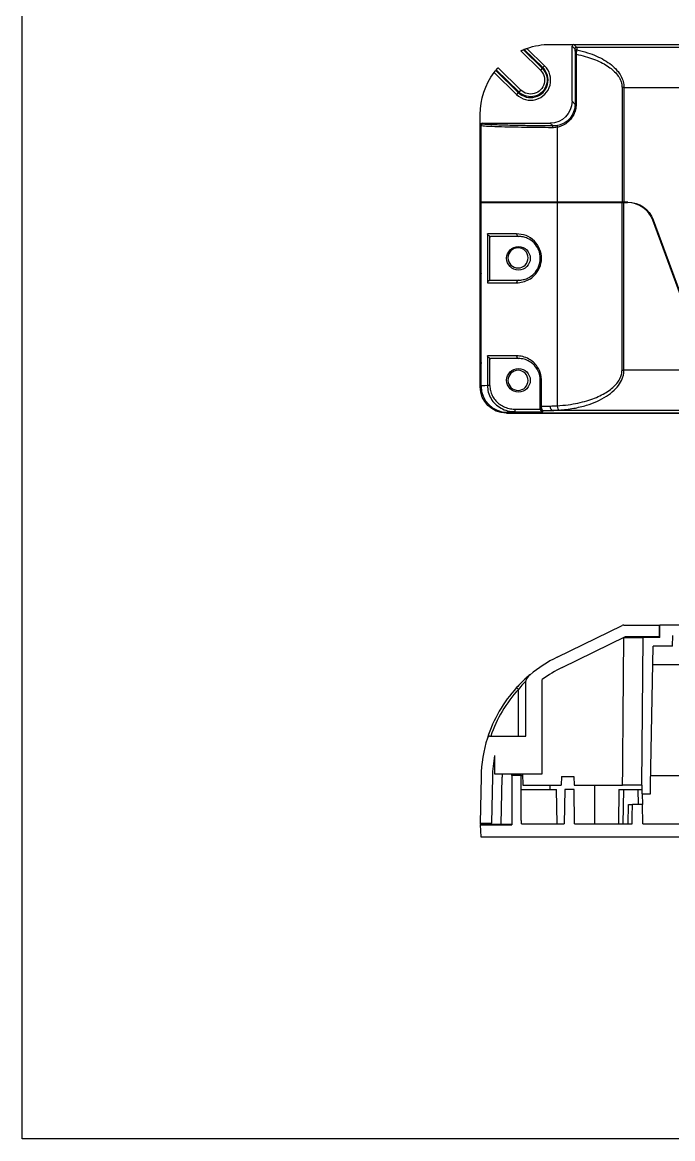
# Model space of a CAD drawing. Header units: millimetres. Extents: x 1582 to 1786, y 500 to 752.
# Drawn here: x 1581.9 to 1656.3, y 499.9 to 627.5 of the extents above; entities that cross this region are included whole.
import ezdxf

# ---------------------------------------------------------------- set-up
doc = ezdxf.new("R2010")
doc.units = ezdxf.units.MM
doc.layers.get('0').update_dxf_attribs({"linetype": 'CONTINUOUS'})
for name, color, linetype in [('10', 7, 'CONTINUOUS'), ('11', 7, 'CONTINUOUS'), ('9', 7, 'CONTINUOUS')]:
    doc.layers.add(name, color=color, linetype=linetype)

msp = doc.modelspace()

# ---------------------------------------------------------------- linework, layer by layer
msp.add_lwpolyline([(1581.937, 752.283), (1786.245, 752.283), (1786.245, 499.901), (1581.937, 499.901)], close=True)
at = {"layer": '10', "color": 7, "linetype": 'Continuous'}
for p, q in [((1644.811, 618.493), (1644.811, 624.793)), ((1644.811, 624.793), (1645.129, 624.475)), ((1645.011, 624.993), (1645.329, 624.675)), ((1645.011, 624.993), (1717.356, 624.993)), ((1645.329, 624.675), (1657.401, 624.675)), ((1645.272, 623.877), (1645.16, 623.877)), ((1645.16, 623.877), (1645.16, 618.144)), ((1645.272, 623.877), (1645.272, 618.144)), ((1650.53, 620.076), (1650.53, 606.967)), ((1650.75, 620.076), (1657.338, 620.076)), ((1650.75, 620.076), (1650.75, 606.967)), ((1645.16, 618.144), (1644.811, 618.493)), ((1634.406, 615.699), (1634.311, 615.793)), ((1634.311, 615.793), (1634.311, 606.967)), ((1634.406, 606.967), (1634.406, 615.699)), ((1634.511, 615.993), (1642.312, 615.993)), ((1634.606, 615.899), (1634.511, 615.993)), ((1642.636, 615.668), (1642.312, 615.993)), ((1643.109, 615.521), (1643.109, 606.967)), ((1634.406, 606.967), (1634.311, 606.967)), ((1643.109, 606.967), (1634.406, 606.967)), ((1635.611, 606.967), (1635.611, 606.913)), ((1635.706, 606.967), (1635.706, 606.913)), ((1650.53, 606.967), (1643.109, 606.967)), ((1643.679, 606.967), (1643.679, 606.913)), ((1650.75, 606.967), (1650.53, 606.967)), ((1651.189, 606.967), (1650.75, 606.967)), ((1654.098, 604.937), (1660.413, 587.758)), ((1654.785, 558.611), (1654.847, 558.611)), ((1654.847, 557.211), (1654.847, 558.611)), ((1663.097, 558.611), (1654.847, 558.611)), ((1650.736, 557.211), (1652.944, 557.211)), ((1651.189, 557.311), (1651.189, 557.211)), ((1652.796, 540.311), (1652.944, 557.211)), ((1654.847, 557.211), (1652.944, 557.211)), ((1654.098, 557.311), (1654.098, 557.211)), ((1656.302, 556.211), (1656.324, 557.411)), ((1653.802, 540.311), (1654.08, 556.211)), ((1656.302, 556.211), (1654.08, 556.211)), ((1716.488, 554.07), (1654.043, 554.07)), ((1636.712, 535.861), (1636.805, 541.237)), ((1639.128, 541.611), (1639.196, 540.311)), ((1643.605, 541.311), (1643.553, 540.311)), ((1643.605, 541.311), (1645.005, 541.311)), ((1645.005, 541.311), (1645.058, 540.311)), ((1639.196, 540.311), (1643.553, 540.311)), ((1645.058, 540.311), (1650.596, 540.311)), ((1652.795, 540.311), (1650.596, 540.311)), ((1652.796, 540.311), (1652.796, 539.311)), ((1653.802, 539.311), (1653.802, 540.311)), ((1652.796, 539.311), (1653.802, 539.311)), ((1634.313, 535.961), (1634.311, 535.861)), ((1635.611, 535.861), (1634.311, 535.861)), ((1635.611, 535.861), (1635.613, 535.961)), ((1635.611, 535.861), (1636.712, 535.861)), ((1636.712, 535.861), (1637.91, 535.861))]:
    msp.add_line(p, q, dxfattribs=at)
at = {"layer": '10', "color": 7, "linetype": 'Continuous', "extrusion": (0, 0, -1)}
msp.add_arc((-1651.189, 603.867), 3.1, 90, 159.81851, dxfattribs=at)
at = {"layer": '10', "color": 7, "linetype": 'Continuous'}
for start, end in [(129.67888, 132.47056), (132.68516, 137.5716)]:
    msp.add_arc((1649.903, 541.009), 15.5, start, end, dxfattribs=at)
for centre, major_axis, ratio, start_param, end_param in [((1645.011, 624.793), (0.141, -0.141), 0.9996955, 2.3563468, 3.9268385), ((1642.636, 615.468), (-0.002, -0.2), 0.4749446, 3.1614305, 4.7168634), ((1643.196, 615.522), (0.039, -0.196), 0.4314789, 3.1658139, 4.6264547), ((1649.903, 541.009), (0, 13.1), 1, 1.5248469, 1.553343)]:
    msp.add_ellipse(centre, major_axis=major_axis, ratio=ratio, start_param=start_param, end_param=end_param, dxfattribs=at)
at = {"layer": '10', "color": 7, "linetype": 'Continuous', "extrusion": (0, 0, -1)}
for centre, major_axis, start_param, end_param in [((1642.311, 618.494), (-1.768, 1.768), 2.3563468, 3.9268385), ((1634.511, 615.793), (-0.141, 0.141), 5.4979394, 7.0684312)]:
    msp.add_ellipse(centre, major_axis=major_axis, ratio=0.9996955, start_param=start_param, end_param=end_param, dxfattribs=at)
at = {"layer": '10', "color": 7, "linetype": 'Continuous'}
for points, weights, knots in [([(1645.329, 624.675), (1645.273, 624.675), (1645.224, 624.653), (1645.188, 624.616), (1645.152, 624.58), (1645.129, 624.531), (1645.129, 624.475)], [1.00847091697, 1.03511159065, 1.1245901038, 1.27690645642, 1.12461084039, 1.03513595531, 1.00848180118], [0, 0, 0, 0, 0.500034, 0.500034, 0.500034, 1, 1, 1, 1]), ([(1645.272, 618.144), (1645.249, 618.144), (1645.229, 618.144), (1645.213, 618.144), (1645.18, 618.144), (1645.16, 618.144), (1645.159, 618.144)], [1.08664562242, 1.12877794094, 1.18627571199, 1.25913893557, 1.12232106336, 1.03968010435, 1.01121605852], [0, 0, 0, 0, 0.3474954, 0.3474954, 0.3474954, 1, 1, 1, 1])]:
    msp.add_rational_spline(points, weights, degree=3, knots=knots, dxfattribs=at)
for points, degree in [([(1645.129, 624.475), (1645.134, 624.471), (1645.143, 624.417), (1645.151, 624.277), (1645.156, 624.184)], 3), ([(1645.156, 624.184), (1645.156, 624.175), (1645.157, 624.154), (1645.158, 624.11), (1645.159, 624.058), (1645.159, 623.999), (1645.159, 623.937), (1645.16, 623.897), (1645.16, 623.877)], 3), ([(1645.329, 624.675), (1645.338, 624.666), (1645.347, 624.562), (1645.356, 624.37)], 3), ([(1645.272, 623.877), (1645.644, 623.804), (1646.348, 623.635), (1647.287, 623.327), (1648.118, 622.967), (1648.841, 622.561), (1649.447, 622.113), (1649.936, 621.623), (1650.289, 621.103), (1650.493, 620.567), (1650.53, 620.237), (1650.53, 620.076)], 3), ([(1650.75, 620.076), (1650.674, 620.076), (1650.598, 620.076), (1650.53, 620.076)], 3), ([(1645.272, 618.144), (1645.272, 617.921), (1645.218, 617.505), (1645.013, 616.955), (1644.749, 616.536), (1644.457, 616.211), (1644.161, 615.969), (1643.872, 615.79), (1643.598, 615.662), (1643.342, 615.574), (1643.184, 615.536), (1643.109, 615.521)], 3), ([(1634.406, 615.699), (1634.406, 615.803), (1634.501, 615.899), (1634.606, 615.899)], 3), ([(1642.636, 615.668), (1642.392, 615.671), (1641.891, 615.676), (1641.11, 615.685), (1640.293, 615.695), (1639.443, 615.708), (1638.57, 615.723), (1637.691, 615.742), (1636.831, 615.764), (1636.027, 615.789), (1635.323, 615.82), (1634.791, 615.856), (1634.621, 615.884), (1634.606, 615.899)], 3), ([(1643.109, 615.521), (1643.017, 615.503), (1642.83, 615.476), (1642.639, 615.467), (1642.542, 615.468)], 3), ([(1643.155, 615.717), (1643.071, 615.7), (1642.9, 615.675), (1642.725, 615.667), (1642.636, 615.668)], 3), ([(1650.729, 606.967), (1650.73, 606.913)], 1), ([(1650.596, 540.311), (1650.736, 557.212)], 1)]:
    msp.add_open_spline(points, degree=degree, dxfattribs=at)
msp.add_rational_spline([(1645.356, 624.37), (1645.239, 624.37), (1645.156, 624.292), (1645.156, 624.184)], [1.17006792298, 0.943311343304, 0.943310692342, 1.17006597009], degree=3, dxfattribs=at)
for points, knots in [([(1645.356, 624.37), (1645.347, 624.346), (1645.329, 624.298), (1645.296, 624.139), (1645.281, 623.981), (1645.272, 623.877)], [0, 0, 0, 0, 0.2597086, 0.5194796, 1, 1, 1, 1]), ([(1645.356, 624.37), (1645.771, 624.271), (1646.542, 624.087), (1647.894, 623.574), (1649.052, 622.924), (1649.945, 622.081), (1650.404, 621.436), (1650.694, 620.764), (1650.732, 620.3), (1650.75, 620.076)], [0, 0, 0, 0, 0.1807293, 0.3355678, 0.6073041, 0.7249914, 0.8269263, 0.916402, 1, 1, 1, 1]), ([(1645.159, 618.144), (1645.159, 617.545), (1644.929, 616.957), (1644.184, 616.099), (1643.681, 615.821), (1643.155, 615.717)], [0, 0, 0, 0, 0.5, 0.5, 1, 1, 1, 1]), ([(1642.542, 615.468), (1641.992, 615.474), (1640.873, 615.485), (1639.341, 615.507), (1637.773, 615.535), (1636.205, 615.575), (1634.783, 615.631), (1634.539, 615.675), (1634.406, 615.699)], [0, 0, 0, 0, 0.116536, 0.2372886, 0.3622577, 0.5316458, 0.7442638, 1, 1, 1, 1])]:
    msp.add_open_spline(points, degree=3, knots=knots, dxfattribs=at)
at = {"layer": '11', "color": 7, "linetype": 'Continuous'}
for p, q in [((1638.952, 624.256), (1641.189, 622.058)), ((1639.249, 624.386), (1641.4, 622.272)), ((1641.47, 622.343), (1639.35, 624.427)), ((1641.68, 622.557), (1639.659, 624.543)), ((1642.308, 624.995), (1658.212, 624.995)), ((1635.903, 621.785), (1638.456, 619.276)), ((1636.088, 622.023), (1638.666, 619.49)), ((1638.736, 619.561), (1636.152, 622.101)), ((1638.946, 619.775), (1636.348, 622.329)), ((1641.4, 622.272), (1641.189, 622.058)), ((1641.47, 622.343), (1641.68, 622.557)), ((1638.666, 619.49), (1638.456, 619.276)), ((1638.736, 619.561), (1638.946, 619.775)), ((1634.309, 599.651), (1634.309, 616.996)), ((1634.309, 599.651), (1634.32, 599.651)), ((1634.309, 587.825), (1634.309, 599.651)), ((1634.408, 598.727), (1634.309, 599.651)), ((1634.408, 597.139), (1634.408, 598.727)), ((1634.415, 598.727), (1634.408, 598.727)), ((1634.342, 590.337), (1634.342, 597.139)), ((1634.342, 597.139), (1634.408, 597.139)), ((1634.415, 597.139), (1634.408, 597.139)), ((1634.408, 590.337), (1634.342, 590.337)), ((1634.408, 588.75), (1634.408, 590.337)), ((1634.415, 590.337), (1634.408, 590.337)), ((1634.309, 587.825), (1634.408, 588.75)), ((1634.415, 588.75), (1634.408, 588.75)), ((1634.309, 587.825), (1634.319, 587.825)), ((1634.309, 585.838), (1634.309, 587.825)), ((1637.309, 582.838), (1669.512, 582.838)), ((1637.91, 541.411), (1637.91, 541.611)), ((1639.01, 541.411), (1637.91, 541.411)), ((1637.91, 541.411), (1637.91, 535.761)), ((1639.01, 541.411), (1639.01, 541.611)), ((1639.01, 536.304), (1639.01, 541.411)), ((1639.01, 541.411), (1639.139, 541.411)), ((1653.822, 541.411), (1725.754, 541.411)), ((1642.311, 539.81), (1642.311, 540.311)), ((1647.41, 535.911), (1647.41, 540.311)), ((1639.01, 539.811), (1643.038, 539.811)), ((1643.106, 535.911), (1643.038, 539.811)), ((1643.982, 539.811), (1643.914, 535.911)), ((1645.038, 539.811), (1643.982, 539.811)), ((1645.106, 535.911), (1645.038, 539.811)), ((1650.182, 539.811), (1650.114, 535.911)), ((1650.182, 539.811), (1650.682, 539.811)), ((1650.682, 539.811), (1650.614, 535.911)), ((1650.682, 539.811), (1652.338, 539.811)), ((1652.338, 539.811), (1652.368, 538.111)), ((1652.338, 539.811), (1652.796, 539.811)), ((1652.847, 539.311), (1652.868, 538.111)), ((1651.214, 535.911), (1651.253, 538.111)), ((1651.253, 538.111), (1651.726, 538.111)), ((1652.868, 538.111), (1651.726, 538.111)), ((1652.906, 535.911), (1652.868, 538.111)), ((1634.309, 535.761), (1634.38, 534.411)), ((1634.309, 535.761), (1637.91, 535.761)), ((1639.051, 535.911), (1643.914, 535.911)), ((1645.106, 535.911), (1651.672, 535.911)), ((1652.906, 535.911), (1726.669, 535.911)), ((1634.38, 534.411), (1745.195, 534.411))]:
    msp.add_line(p, q, dxfattribs=at)
for centre, radius, start, end in [((1640.068, 620.917), 2.3, 225.5, 45.5), ((1640.068, 620.917), 2, 225.5, 45.5), ((1638.638, 600.589), 1.15, 90, 270), ((1638.638, 600.589), 1.15, 270, 90), ((1638.638, 586.589), 1.15, 90, 270), ((1638.638, 586.589), 1.15, 270, 90)]:
    msp.add_arc(centre, radius, start, end, dxfattribs=at)
at = {"layer": '11', "color": 7, "linetype": 'Continuous', "extrusion": (0, 0, -1)}
for radius in [1.9, 1.6]:
    msp.add_arc((-1640.068, 620.917), radius, 134.5, 314.5, dxfattribs=at)
for start_param, end_param in [(3.4938981, 3.589289), (2.9981992, 3.0860888)]:
    msp.add_ellipse((1642.311, 616.994), major_axis=(5.659, -5.659), ratio=0.9996955, start_param=start_param, end_param=end_param, dxfattribs=at)
at = {"layer": '11', "color": 7, "linetype": 'Continuous'}
msp.add_ellipse((1651.415, 547.389), major_axis=(0.5, 28.649), ratio=0.0174497, start_param=4.3004533, end_param=4.382874, dxfattribs=at)
for points, knots in [([(1638.952, 624.256), (1638.952, 624.256), (1638.958, 624.258), (1638.977, 624.267), (1638.991, 624.274), (1639.028, 624.29), (1639.051, 624.301), (1639.102, 624.323), (1639.132, 624.336), (1639.19, 624.361), (1639.22, 624.374), (1639.249, 624.386)], [0, 0, 0, 0, 0.1965691, 0.1965691, 0.3928183, 0.3928183, 0.5939593, 0.5939593, 0.8075893, 0.8075893, 1, 1, 1, 1]), ([(1639.35, 624.427), (1639.387, 624.441), (1639.424, 624.456), (1639.494, 624.483), (1639.528, 624.495), (1639.585, 624.516), (1639.609, 624.525), (1639.642, 624.536), (1639.653, 624.54), (1639.659, 624.542), (1639.659, 624.543), (1639.659, 624.543)], [0, 0, 0, 0, 0.2425831, 0.2425831, 0.4857009, 0.4857009, 0.7188427, 0.7188427, 0.9289585, 0.9289585, 1, 1, 1, 1]), ([(1635.903, 621.785), (1635.903, 621.785), (1635.906, 621.79), (1635.919, 621.807), (1635.929, 621.821), (1635.955, 621.854), (1635.97, 621.874), (1636.005, 621.919), (1636.025, 621.944), (1636.059, 621.988), (1636.074, 622.006), (1636.088, 622.023)], [0, 0, 0, 0, 0.2129128, 0.2129128, 0.4257623, 0.4257623, 0.6396032, 0.6396032, 0.8551682, 0.8551682, 1, 1, 1, 1]), ([(1636.152, 622.101), (1636.173, 622.127), (1636.195, 622.153), (1636.236, 622.202), (1636.256, 622.225), (1636.291, 622.264), (1636.306, 622.282), (1636.329, 622.308), (1636.338, 622.318), (1636.346, 622.327), (1636.348, 622.329), (1636.348, 622.329)], [0, 0, 0, 0, 0.2155035, 0.2155035, 0.4310422, 0.4310422, 0.6460808, 0.6460808, 0.8607087, 0.8607087, 1, 1, 1, 1])]:
    msp.add_open_spline(points, degree=3, knots=knots, dxfattribs=at)
for points in [[(1639.35, 624.427), (1639.316, 624.413), (1639.282, 624.399), (1639.249, 624.386)], [(1639.659, 624.543), (1640.508, 624.841), (1641.407, 624.995), (1642.308, 624.995)], [(1634.309, 616.996), (1634.309, 618.717), (1634.878, 620.411), (1635.902, 621.785)], [(1636.152, 622.101), (1636.13, 622.075), (1636.109, 622.049), (1636.088, 622.023)], [(1639.051, 535.911), (1639.038, 536.042), (1639.025, 536.173), (1639.01, 536.304)]]:
    msp.add_open_spline(points, degree=3, dxfattribs=at)
at = {"layer": '9', "color": 7, "linetype": 'Continuous'}
for p, q in [((1634.313, 599.72), (1634.313, 606.913)), ((1634.406, 606.913), (1634.313, 606.913)), ((1634.406, 598.849), (1634.406, 606.913)), ((1634.406, 606.913), (1643.109, 606.913)), ((1643.109, 606.913), (1650.53, 606.913)), ((1643.109, 606.913), (1643.109, 583.686)), ((1650.53, 606.913), (1650.637, 606.913)), ((1650.53, 587.758), (1650.53, 606.913)), ((1650.637, 606.913), (1650.75, 606.913)), ((1650.75, 606.913), (1651.145, 606.913)), ((1650.75, 587.758), (1650.75, 606.913)), ((1660.359, 587.758), (1654.054, 604.884)), ((1638.463, 603.343), (1635.131, 603.343)), ((1635.131, 603.343), (1635.131, 597.743)), ((1635.417, 598.028), (1635.417, 603.058)), ((1638.684, 603.043), (1635.515, 603.043)), ((1634.406, 598.849), (1634.313, 599.72)), ((1634.415, 588.691), (1634.415, 598.795)), ((1635.131, 597.743), (1638.463, 597.743)), ((1635.515, 598.043), (1638.684, 598.043)), ((1634.406, 588.636), (1634.313, 587.766)), ((1634.406, 585.934), (1634.406, 588.636)), ((1638.463, 589.393), (1635.131, 589.393)), ((1635.131, 589.393), (1635.131, 585.996)), ((1635.417, 585.996), (1635.417, 589.108)), ((1638.684, 589.093), (1635.515, 589.093)), ((1634.313, 585.841), (1634.313, 587.766)), ((1660.359, 587.758), (1650.75, 587.758)), ((1634.406, 585.934), (1634.313, 585.841)), ((1641.184, 583.648), (1641.184, 586.593)), ((1641.318, 583.648), (1641.318, 586.593)), ((1641.184, 583.648), (1641.318, 583.648)), ((1637.405, 582.935), (1637.312, 582.842)), ((1662.169, 582.842), (1637.312, 582.842)), ((1638.263, 583.01), (1641.484, 583.01)), ((1641.484, 583.01), (1641.484, 583.147)), ((1662.052, 583.158), (1642.549, 583.158)), ((1643.109, 554.94), (1650.53, 558.56)), ((1650.75, 558.611), (1654.785, 558.611)), ((1654.785, 558.611), (1654.785, 557.311)), ((1643.679, 553.772), (1650.934, 557.311)), ((1650.934, 557.311), (1654.785, 557.311)), ((1638.684, 551.264), (1638.463, 551.466)), ((1639.522, 545.911), (1639.522, 552.204)), ((1641.407, 541.611), (1641.407, 552.386)), ((1638.684, 545.911), (1638.684, 551.264)), ((1635.417, 545.911), (1639.522, 545.911)), ((1635.962, 543.705), (1635.962, 541.611)), ((1634.406, 541.279), (1634.313, 535.961)), ((1635.706, 541.257), (1635.613, 535.961)), ((1635.962, 541.611), (1641.407, 541.611)), ((1634.313, 535.961), (1635.613, 535.961))]:
    msp.add_line(p, q, dxfattribs=at)
at = {"layer": '9', "color": 155, "linetype": 'Continuous'}
for p, q in [((1640.007, 552.938), (1640.006, 552.938)), ((1639.522, 552.204), (1639.522, 552.204))]:
    msp.add_line(p, q, dxfattribs=at)
at = {"layer": '9', "color": 7, "linetype": 'Continuous'}
for centre, radius, start, end in [((1651.145, 603.813), 3.1, 20.21096, 90), ((1650.75, 558.111), 0.5, 90, 116), ((1649.903, 541.009), 15.5, 116, 129.67868), ((1649.903, 541.009), 14.2, 115.99996, 126.75308), ((1649.903, 541.009), 15.5, 137.57071, 162.37744), ((1649.903, 541.009), 15.2, 137.57071, 161.18707), ((1649.903, 541.009), 15.5, 162.37744, 179), ((1635.417, 545.611), 0.3, 90, 162.37744), ((1649.903, 541.009), 14.2, 169.05579, 179)]:
    msp.add_arc(centre, radius, start, end, dxfattribs=at)
at = {"layer": '9', "color": 7, "linetype": 'Continuous', "extrusion": (0, 0, -1)}
for centre, start, end in [((-1638.684, 600.543), 0, 180), ((-1638.684, 600.543), 180, 0), ((-1638.684, 586.593), 0, 180), ((-1638.684, 586.593), 180, 0)]:
    msp.add_arc(centre, 1.35, start, end, dxfattribs=at)
at = {"layer": '9', "color": 7, "linetype": 'Continuous'}
for centre, major_axis, ratio, start_param, end_param in [((1638.684, 603.343), (0, -0.3), 0.7381105, 4.712389, 6.2831853), ((1638.684, 597.743), (0, 0.3), 0.7381082, 0, 1.5707528), ((1638.684, 589.393), (0, -0.3), 0.7381105, 4.712389, 6.2831853), ((1637.405, 585.934), (2.121, -2.121), 0.9996955, 3.9271431, 5.4976349), ((1641.484, 583.31), (-0.214, 0.214), 0.9826973, 0.7853972, 2.3474678), ((1642.549, 583.658), (-0.005, 0.5), 0.4902851, 1.5659819, 3.1215664), ((1643.328, 583.685), (-0.029, 0.499), 0.4377865, 1.5456214, 3.0109564)]:
    msp.add_ellipse(centre, major_axis=major_axis, ratio=ratio, start_param=start_param, end_param=end_param, dxfattribs=at)
at = {"layer": '9', "color": 7, "linetype": 'Continuous', "extrusion": (0, 0, -1)}
msp.add_ellipse((1637.313, 585.842), major_axis=(-2.122, -2.122), ratio=0.9996955, start_param=5.4979394, end_param=7.0684312, dxfattribs=at)
at = {"layer": '9', "color": 7, "linetype": 'Continuous'}
for points, knots in [([(1635.417, 603.058), (1635.384, 603.068), (1635.353, 603.083), (1635.29, 603.122), (1635.259, 603.147), (1635.197, 603.211), (1635.17, 603.251), (1635.143, 603.308), (1635.137, 603.324), (1635.131, 603.341), (1635.131, 603.342), (1635.131, 603.343)], [0, 0, 0, 0, 0.2147437, 0.2147437, 0.4833055, 0.4833055, 0.847565, 0.847565, 0.9926593, 0.9926593, 1, 1, 1, 1]), ([(1638.463, 597.743), (1638.704, 597.759), (1639.17, 597.791), (1639.878, 598.075), (1640.571, 598.583), (1641.151, 599.401), (1641.395, 600.521), (1641.167, 601.656), (1640.498, 602.613), (1639.51, 603.24), (1638.824, 603.307), (1638.463, 603.343)], [0, 0, 0, 0, 0.1007224, 0.1948922, 0.2824305, 0.3933029, 0.4977322, 0.604371, 0.7169791, 0.8509068, 1, 1, 1, 1]), ([(1638.684, 598.043), (1638.86, 598.053), (1639.194, 598.073), (1639.807, 598.274), (1640.469, 598.707), (1641.036, 599.517), (1641.182, 600.202), (1641.186, 600.862), (1641.043, 601.557), (1640.473, 602.376), (1639.808, 602.811), (1639.194, 603.013), (1638.86, 603.033), (1638.684, 603.043)], [0, 0, 0, 0, 0.0862743, 0.1634797, 0.2853722, 0.3948142, 0.4973566, 0.5000351, 0.6036894, 0.7143506, 0.836434, 0.9136791, 1, 1, 1, 1]), ([(1635.417, 598.028), (1635.384, 598.018), (1635.353, 598.003), (1635.29, 597.964), (1635.259, 597.939), (1635.197, 597.875), (1635.17, 597.835), (1635.143, 597.778), (1635.137, 597.762), (1635.131, 597.745), (1635.131, 597.744), (1635.131, 597.743)], [0, 0, 0, 0, 0.2147437, 0.2147437, 0.4833055, 0.4833055, 0.847565, 0.847565, 0.9926593, 0.9926593, 1, 1, 1, 1]), ([(1635.417, 589.108), (1635.384, 589.118), (1635.353, 589.133), (1635.29, 589.172), (1635.259, 589.197), (1635.197, 589.261), (1635.17, 589.301), (1635.143, 589.358), (1635.137, 589.374), (1635.131, 589.391), (1635.131, 589.392), (1635.131, 589.393)], [0, 0, 0, 0, 0.2147437, 0.2147437, 0.4833055, 0.4833055, 0.847565, 0.847565, 0.9926593, 0.9926593, 1, 1, 1, 1]), ([(1641.318, 586.593), (1641.302, 586.811), (1641.262, 587.371), (1640.809, 588.328), (1640.013, 589.013), (1639.164, 589.345), (1638.699, 589.377), (1638.463, 589.393)], [0, 0, 0, 0, 0.1253362, 0.3226192, 0.6116284, 0.8022068, 1, 1, 1, 1]), ([(1641.184, 586.593), (1641.166, 586.817), (1641.13, 587.27), (1640.852, 587.891), (1640.441, 588.412), (1639.914, 588.8), (1639.304, 589.05), (1638.9, 589.078), (1638.684, 589.093)], [0, 0, 0, 0, 0.1406521, 0.2853772, 0.4392092, 0.6063609, 0.7901989, 1, 1, 1, 1]), ([(1643.328, 583.189), (1643.891, 583.243), (1644.951, 583.346), (1646.798, 583.8), (1648.381, 584.464), (1649.611, 585.399), (1650.261, 586.137), (1650.601, 586.826), (1650.733, 587.371), (1650.744, 587.631), (1650.75, 587.758)], [0, 0, 0, 0, 0.1867237, 0.3509949, 0.6240594, 0.7374666, 0.8373637, 0.924728, 0.9633213, 1, 1, 1, 1]), ([(1635.131, 585.996), (1635.151, 585.737), (1635.192, 585.216), (1635.518, 584.487), (1636.017, 583.858), (1636.675, 583.381), (1637.44, 583.069), (1637.988, 583.03), (1638.263, 583.01)], [0, 0, 0, 0, 0.161464, 0.3250606, 0.490783, 0.6585335, 0.8282435, 1, 1, 1, 1]), ([(1641.189, 583.65), (1641.189, 583.632), (1641.189, 583.597), (1641.189, 583.545), (1641.189, 583.5), (1641.189, 583.449), (1641.189, 583.405), (1641.189, 583.393), (1641.189, 583.393)], [0, 0, 0, 0, 0.1250904, 0.250129, 0.3750921, 0.500036, 0.7495307, 1, 1, 1, 1]), ([(1641.484, 583.147), (1641.459, 583.158), (1641.411, 583.179), (1641.357, 583.314), (1641.325, 583.476), (1641.32, 583.592), (1641.318, 583.648)], [0, 0, 0, 0, 0.2968527, 0.5588629, 0.7884274, 1, 1, 1, 1]), ([(1641.484, 583.147), (1641.574, 583.148), (1641.922, 583.152), (1642.279, 583.156), (1642.549, 583.158)], [0, 0, 0, 0, 0.2586874, 1, 1, 1, 1]), ([(1640, 552.935), (1639.853, 552.813), (1639.333, 552.364), (1638.824, 551.839), (1638.463, 551.466)], [0, 0, 0, 0, 0.2897153, 1, 1, 1, 1]), ([(1640.006, 552.938), (1639.965, 552.904), (1639.926, 552.867), (1639.753, 552.691), (1639.631, 552.53), (1639.541, 552.31), (1639.527, 552.269), (1639.522, 552.219), (1639.522, 552.212), (1639.522, 552.204)], [0, 0, 0, 0, 0.177815, 0.177815, 0.8342699, 0.8342699, 0.9756128, 0.9756128, 1, 1, 1, 1]), ([(1639.516, 552.199), (1639.416, 552.096), (1639.132, 551.795), (1638.86, 551.473), (1638.684, 551.264)], [0, 0, 0, 0, 0.3521882, 1, 1, 1, 1])]:
    msp.add_open_spline(points, degree=3, knots=knots, dxfattribs=at)
for points, degree in [([(1635.417, 603.058), (1635.427, 603.055), (1635.449, 603.049), (1635.482, 603.044), (1635.504, 603.043), (1635.515, 603.043)], 3), ([(1634.406, 598.849), (1634.408, 598.831), (1634.411, 598.813), (1634.415, 598.795)], 3), ([(1635.417, 598.028), (1635.427, 598.031), (1635.449, 598.037), (1635.482, 598.042), (1635.504, 598.043), (1635.515, 598.043)], 3), ([(1634.406, 588.636), (1634.408, 588.655), (1634.411, 588.673), (1634.415, 588.691)], 3), ([(1635.417, 589.108), (1635.427, 589.105), (1635.449, 589.099), (1635.482, 589.094), (1635.504, 589.093), (1635.515, 589.093)], 3), ([(1643.109, 583.686), (1643.545, 583.711), (1644.378, 583.792), (1645.502, 583.989), (1646.512, 584.246), (1647.414, 584.556), (1648.211, 584.914), (1648.906, 585.316), (1649.49, 585.758), (1649.959, 586.239), (1650.298, 586.751), (1650.494, 587.275), (1650.53, 587.599), (1650.53, 587.758)], 3), ([(1650.53, 587.758), (1650.598, 587.758), (1650.674, 587.758), (1650.75, 587.758)], 3), ([(1635.131, 585.996), (1634.677, 585.976), (1634.432, 585.955), (1634.406, 585.934)], 3), ([(1635.417, 585.996), (1635.417, 585.798), (1635.461, 585.411), (1635.662, 584.845), (1635.991, 584.333), (1636.436, 583.9), (1636.978, 583.568), (1637.601, 583.358), (1638.037, 583.31), (1638.263, 583.31)], 3), ([(1638.263, 583.31), (1641.184, 583.313)], 1), ([(1638.263, 583.31), (1638.263, 583.155), (1638.263, 583.013), (1638.263, 583.01)], 3), ([(1641.184, 583.447), (1641.184, 583.447), (1641.184, 583.457), (1641.184, 583.494), (1641.184, 583.544), (1641.184, 583.598), (1641.184, 583.631), (1641.184, 583.648)], 3), ([(1641.184, 583.313), (1641.184, 583.447)], 1), ([(1641.318, 583.648), (1641.485, 583.65), (1641.816, 583.653), (1642.142, 583.657), (1642.304, 583.658)], 3), ([(1642.304, 583.658), (1642.442, 583.659), (1642.715, 583.666), (1642.979, 583.679), (1643.109, 583.686)], 3), ([(1638.263, 583.01), (1638.082, 583.002), (1637.778, 582.986), (1637.49, 582.96), (1637.414, 582.943), (1637.405, 582.935)], 3), ([(1642.549, 583.158), (1642.683, 583.16), (1642.947, 583.167), (1643.202, 583.181), (1643.328, 583.189)], 3)]:
    msp.add_open_spline(points, degree=degree, dxfattribs=at)
for points, weights in [([(1635.417, 585.996), (1635.284, 585.996), (1635.173, 585.996), (1635.131, 585.996)], [1.16725603357, 0.988070064229, 0.952859222077, 1.06162350712]), ([(1641.184, 586.593), (1641.184, 586.593), (1641.23, 586.593), (1641.318, 586.593)], [1.1715077209, 1.02965046943, 0.975792812186, 1.00993474917]), ([(1641.184, 583.447), (1641.184, 583.271), (1641.308, 583.147), (1641.484, 583.147)], [1.17157949609, 0.942806834756, 0.942806834636, 1.17157949573])]:
    msp.add_rational_spline(points, weights, degree=3, dxfattribs=at)

doc.saveas('drawing.dxf')
